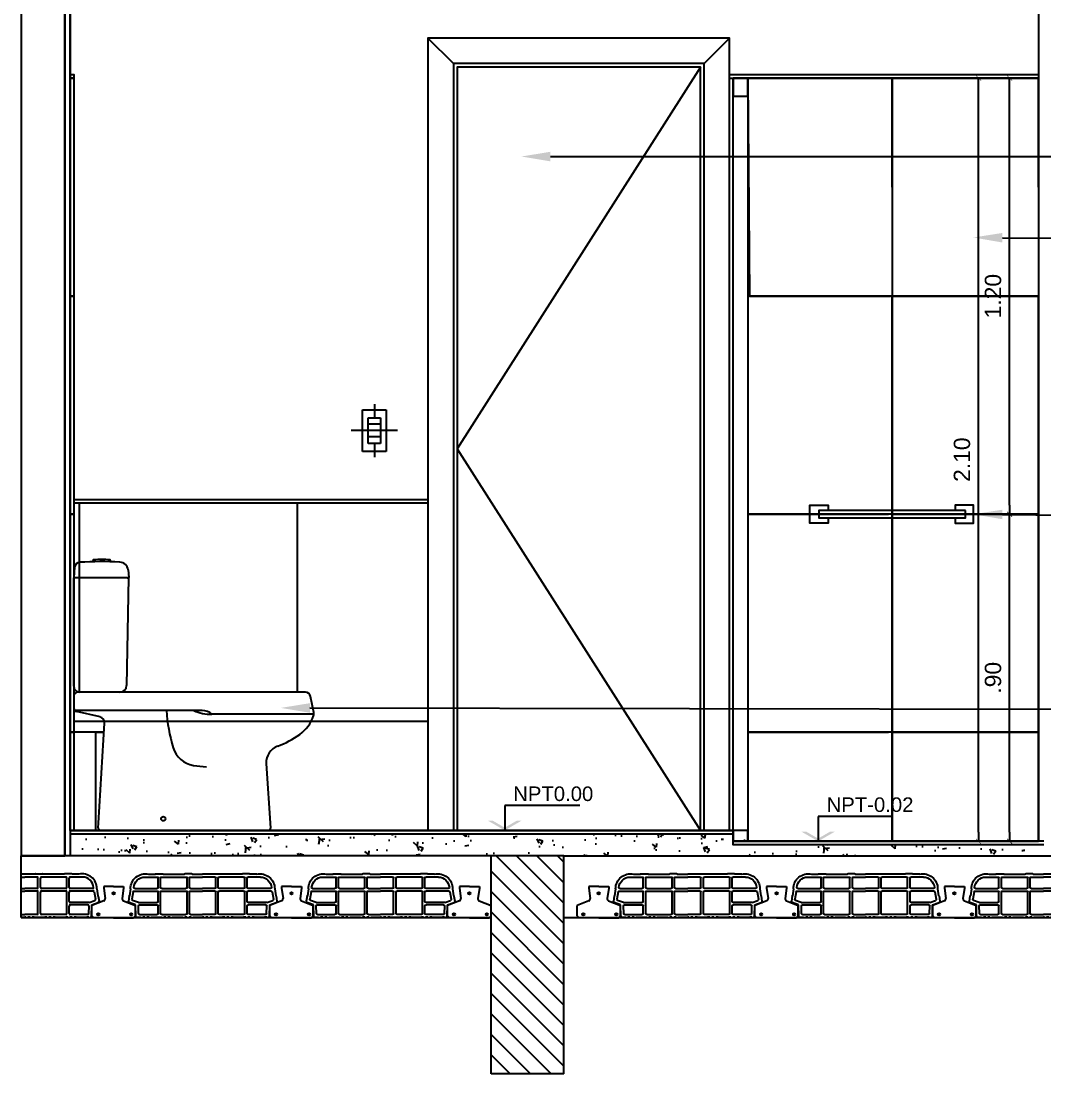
# Model space of a CAD drawing. Header units: metres. Extents: x 198 to 412, y -54 to 17.
# Drawn here: x 253.662 to 256.477, y -14.779 to -11.882 of the extents above; entities that cross this region are included whole.
import ezdxf
from ezdxf import colors
from ezdxf.entities.mleader import LeaderData, LeaderLine
from ezdxf.math import Vec2, Vec3

# ---------------------------------------------------------------- set-up
doc = ezdxf.new("R2010")
doc.units = ezdxf.units.M
doc.header["$LTSCALE"] = 10
doc.linetypes.add('DASHED2', pattern=[0.375, 0.25, -0.125])
doc.linetypes.add('HIDDEN', pattern=[0.375, 0.25, -0.125])
for name, color, linetype in [('01', 1, 'Continuous'), ('02', 2, 'Continuous'), ('1_MUROS', 6, 'Continuous'), ('25-TXT', 2, 'Continuous'), ('A- Hatch Hormigon', 255, 'Continuous'), ('A-ABERTURAS', 2, 'Continuous'), ('A-MUROS', 6, 'Continuous'), ('A-PISOS', 1, 'Continuous'), ('A-Revoques', 1, 'Continuous'), ('A-TEXTOS', 2, 'Continuous'), ('Corte t', 2, 'Continuous'), ('ELECTRICIDAD-P-T', 8, 'HIDDEN'), ('HT-253', 253, 'Continuous'), ('Losa rap sapito', 251, 'Continuous'), ('piso', 1, 'Continuous'), ('Sanitarios', 2, 'Continuous'), ('TCOTA', 1, 'Continuous'), ('TM-REVEST', 252, 'Continuous'), ('TM-REVOQUE', 2, 'Continuous')]:
    doc.layers.add(name, color=color, linetype=linetype)
doc.styles.add('ARIAL', font='arial.ttf')
doc.dimstyles.new('ST-COTA-25', dxfattribs={"dimscale": 0.25, "dimtxt": 0.18, "dimasz": 0.1, "dimexe": 0.18, "dimexo": 0.0625, "dimgap": 0.09, "dimtad": 1, "dimzin": 4, "dimdsep": 46, "dimtxsty": 'ARIAL', "dimblk1": 'COTA_N', "dimblk2": 'COTA_N', "dimsah": 1, "dimcen": 0.09, "dimclrd": 8, "dimclre": 8, "dimclrt": 1, "dimadec": 0, "dimazin": 0, "dimtfac": 1, "dimtix": 1, "dimtmove": 0, "dimatfit": 3, "dimldrblk": 'COTA_N', "dimfxl": 0.18, "dimtolj": 1, "dimtzin": 0, "dimarcsym": 0})

# ---------------------------------------------------------------- blocks, each defined once
blk = doc.blocks.new('VIGUETA NUEVA')
at = {"layer": '02'}
for p, q in [((852.3054, 1549.6661), (852.2767, 1549.6661)), ((852.2767, 1549.6661), (852.2767, 1549.6611)), ((852.2767, 1549.6611), (852.2809, 1549.6312)), ((852.3054, 1549.6661), (852.3342, 1549.6661)), ((852.3342, 1549.6611), (852.3299, 1549.6312)), ((852.3342, 1549.6661), (852.3342, 1549.6611)), ((852.2769, 1549.6243), (852.2429, 1549.6111)), ((852.2429, 1549.5811), (852.2429, 1549.6111)), ((852.3339, 1549.6243), (852.3679, 1549.6111)), ((852.3679, 1549.5811), (852.3679, 1549.6111)), ((852.2429, 1549.5811), (852.2479, 1549.5761)), ((852.3054, 1549.5761), (852.2479, 1549.5761)), ((852.3054, 1549.5761), (852.3629, 1549.5761)), ((852.3679, 1549.5811), (852.3629, 1549.5761))]:
    blk.add_line(p, q, dxfattribs=at)
for centre, start, end in [((852.2739, 1549.6307), 294.8533, 4.4381), ((852.3369, 1549.6307), 175.5619, 245.1467)]:
    blk.add_arc(centre, 0.00704, start, end, dxfattribs=at)
blk = doc.blocks.new('VIGUETA NUEVA1')
at = {"layer": 'piso'}
for centre in [(0, -0.02), (-0.0444, -0.0805), (0.0504, -0.0805)]:
    blk.add_circle(centre, 0.00324, dxfattribs=at)
at = {"layer": '1_MUROS'}
blk.add_blockref('VIGUETA NUEVA', (-852.3054, -1549.6661), dxfattribs=at)
blk = doc.blocks.new('Losa rap zapito')
at = {"layer": 'Losa rap sapito'}
for p, q in [((283.7711, -291.7719), (283.8051, -291.7719)), ((283.7813, -291.7641), (283.8003, -291.7641)), ((283.8012, -291.7632), (283.8205, -291.7632)), ((283.8176, -291.7719), (283.8844, -291.7719)), ((283.8215, -291.7641), (283.8806, -291.7641)), ((283.9008, -291.7632), (283.8815, -291.7632)), ((283.897, -291.7719), (283.9304, -291.7719)), ((283.9018, -291.7641), (283.9304, -291.7641)), ((283.959, -291.7641), (283.9304, -291.7641)), ((283.9638, -291.7719), (283.9304, -291.7719)), ((283.9599, -291.7632), (283.9792, -291.7632)), ((284.0431, -291.7719), (283.9763, -291.7719)), ((284.0393, -291.7641), (283.9802, -291.7641)), ((284.0595, -291.7632), (284.0402, -291.7632)), ((284.0896, -291.7719), (284.0556, -291.7719)), ((284.0795, -291.7641), (284.0605, -291.7641)), ((283.808, -291.8006), (283.808, -291.7747)), ((283.8147, -291.8006), (283.8147, -291.7747)), ((283.8873, -291.8006), (283.8873, -291.7747)), ((283.8941, -291.8006), (283.8941, -291.7747)), ((283.9667, -291.8006), (283.9667, -291.7747)), ((283.9734, -291.8006), (283.9734, -291.7747)), ((284.046, -291.8006), (284.046, -291.7747)), ((284.0527, -291.8006), (284.0527, -291.7747)), ((283.7282, -291.8243), (283.7262, -291.8386)), ((283.732, -291.8042), (283.7293, -291.8235)), ((283.7394, -291.8124), (283.7357, -291.8329)), ((283.7422, -291.8103), (283.8051, -291.8103)), ((283.7437, -291.8035), (283.8051, -291.8035)), ((283.7534, -291.8103), (283.8051, -291.8103)), ((283.808, -291.8391), (283.808, -291.8132)), ((283.8147, -291.8721), (283.8147, -291.8132)), ((283.8176, -291.8035), (283.8844, -291.8035)), ((283.8176, -291.8103), (283.8844, -291.8103)), ((283.8873, -291.8721), (283.8873, -291.8132)), ((283.8941, -291.8721), (283.8941, -291.8132)), ((283.897, -291.8035), (283.9304, -291.8035)), ((283.897, -291.8103), (283.9304, -291.8103)), ((283.9638, -291.8035), (283.9304, -291.8035)), ((283.9638, -291.8103), (283.9304, -291.8103)), ((283.9667, -291.8721), (283.9667, -291.8132)), ((283.9734, -291.8721), (283.9734, -291.8132)), ((284.0431, -291.8035), (283.9763, -291.8035)), ((284.0431, -291.8103), (283.9763, -291.8103)), ((284.046, -291.8721), (284.046, -291.8132)), ((284.0527, -291.8391), (284.0527, -291.8132)), ((284.117, -291.8035), (284.0556, -291.8035)), ((284.1186, -291.8103), (284.0556, -291.8103)), ((284.1073, -291.8103), (284.0556, -291.8103)), ((284.1214, -291.8124), (284.125, -291.8329)), ((284.1287, -291.8042), (284.1314, -291.8235)), ((284.1325, -291.8243), (284.1346, -291.8386)), ((283.7459, -291.8484), (283.728, -291.8417)), ((283.7534, -291.842), (283.7376, -291.836)), ((283.7466, -291.8799), (283.7459, -291.8484)), ((283.7534, -291.842), (283.8051, -291.842)), ((283.7542, -291.8721), (283.7536, -291.851)), ((283.7565, -291.8487), (283.8051, -291.8487)), ((283.808, -291.8721), (283.808, -291.8516)), ((284.0527, -291.8721), (284.0527, -291.8516)), ((284.1073, -291.842), (284.0556, -291.842)), ((284.1043, -291.8487), (284.0556, -291.8487)), ((284.1066, -291.8721), (284.1071, -291.851)), ((284.1073, -291.842), (284.1232, -291.836)), ((284.1141, -291.8799), (284.1149, -291.8484)), ((284.1149, -291.8484), (284.1327, -291.8417)), ((283.7541, -291.8836), (283.7504, -291.8836)), ((283.7541, -291.8836), (283.7516, -291.8836)), ((283.7541, -291.8836), (283.7516, -291.8836)), ((283.7541, -291.8836), (283.7541, -291.8827)), ((283.7541, -291.8827), (283.7598, -291.8827)), ((283.7571, -291.8749), (283.8051, -291.8749)), ((283.7598, -291.8836), (283.7598, -291.8827)), ((283.7598, -291.8836), (283.7656, -291.8836)), ((283.7714, -291.8827), (283.7656, -291.8827)), ((283.7656, -291.8836), (283.7656, -291.8827)), ((283.7714, -291.8836), (283.7714, -291.8827)), ((283.7714, -291.8836), (283.7772, -291.8836)), ((283.7772, -291.8836), (283.7772, -291.8827)), ((283.783, -291.8827), (283.7772, -291.8827)), ((283.783, -291.8836), (283.783, -291.8827)), ((283.783, -291.8836), (283.7887, -291.8836)), ((283.7887, -291.8836), (283.7887, -291.8827)), ((283.7887, -291.8827), (283.7945, -291.8827)), ((283.7945, -291.8836), (283.7945, -291.8827)), ((283.8003, -291.8836), (283.7945, -291.8836)), ((283.8003, -291.8827), (283.8061, -291.8827)), ((283.8003, -291.8836), (283.8003, -291.8827)), ((283.8061, -291.8836), (283.8061, -291.8827)), ((283.8119, -291.8836), (283.8061, -291.8836)), ((283.8119, -291.8827), (283.8176, -291.8827)), ((283.8119, -291.8836), (283.8119, -291.8827)), ((283.8119, -291.8827), (283.8176, -291.8827)), ((283.8176, -291.8749), (283.8844, -291.8749)), ((283.8176, -291.8836), (283.8176, -291.8827)), ((283.8176, -291.8836), (283.8234, -291.8836)), ((283.8292, -291.8827), (283.8234, -291.8827)), ((283.8234, -291.8836), (283.8234, -291.8827)), ((283.8292, -291.8836), (283.8292, -291.8827)), ((283.8292, -291.8836), (283.835, -291.8836)), ((283.835, -291.8836), (283.835, -291.8827)), ((283.8408, -291.8827), (283.835, -291.8827)), ((283.8408, -291.8836), (283.8408, -291.8827)), ((283.8408, -291.8836), (283.8465, -291.8836)), ((283.8465, -291.8836), (283.8465, -291.8827)), ((283.8465, -291.8827), (283.8523, -291.8827)), ((283.8523, -291.8836), (283.8523, -291.8827)), ((283.8581, -291.8836), (283.8523, -291.8836)), ((283.8581, -291.8827), (283.8639, -291.8827)), ((283.8581, -291.8836), (283.8581, -291.8827)), ((283.8639, -291.8836), (283.8639, -291.8827)), ((283.8697, -291.8836), (283.8639, -291.8836)), ((283.8697, -291.8827), (283.8755, -291.8827)), ((283.8697, -291.8836), (283.8697, -291.8827)), ((283.8697, -291.8827), (283.8755, -291.8827)), ((283.8755, -291.8836), (283.8755, -291.8827)), ((283.8755, -291.8836), (283.8812, -291.8836)), ((283.887, -291.8827), (283.8812, -291.8827)), ((283.8812, -291.8836), (283.8812, -291.8827)), ((283.887, -291.8836), (283.887, -291.8827)), ((283.887, -291.8836), (283.8928, -291.8836)), ((283.8928, -291.8836), (283.8928, -291.8827)), ((283.8986, -291.8827), (283.8928, -291.8827)), ((283.897, -291.8749), (283.9304, -291.8749)), ((283.8986, -291.8836), (283.8986, -291.8827)), ((283.8986, -291.8836), (283.9044, -291.8836)), ((283.9044, -291.8836), (283.9044, -291.8827)), ((283.9044, -291.8827), (283.9101, -291.8827)), ((283.9101, -291.8836), (283.9101, -291.8827)), ((283.9159, -291.8836), (283.9101, -291.8836)), ((283.9159, -291.8827), (283.9217, -291.8827)), ((283.9159, -291.8836), (283.9159, -291.8827)), ((283.9217, -291.8836), (283.9217, -291.8827)), ((283.9275, -291.8836), (283.9217, -291.8836)), ((283.9275, -291.8836), (283.9275, -291.8827)), ((283.9275, -291.8827), (283.9304, -291.8827)), ((283.9638, -291.8749), (283.9304, -291.8749)), ((283.9333, -291.8827), (283.9304, -291.8827)), ((283.9333, -291.8836), (283.9333, -291.8827)), ((283.9333, -291.8836), (283.939, -291.8836)), ((283.9448, -291.8827), (283.939, -291.8827)), ((283.939, -291.8836), (283.939, -291.8827)), ((283.9448, -291.8836), (283.9448, -291.8827)), ((283.9448, -291.8836), (283.9506, -291.8836)), ((283.9506, -291.8836), (283.9506, -291.8827)), ((283.9564, -291.8827), (283.9506, -291.8827)), ((283.9564, -291.8836), (283.9564, -291.8827)), ((283.9622, -291.8836), (283.9564, -291.8836)), ((283.9622, -291.8836), (283.9622, -291.8827)), ((283.9622, -291.8827), (283.9679, -291.8827)), ((283.9679, -291.8836), (283.9679, -291.8827)), ((283.9737, -291.8836), (283.9679, -291.8836)), ((283.9737, -291.8827), (283.9795, -291.8827)), ((283.9737, -291.8836), (283.9737, -291.8827)), ((284.0431, -291.8749), (283.9763, -291.8749)), ((283.9795, -291.8836), (283.9795, -291.8827)), ((283.9853, -291.8836), (283.9795, -291.8836)), ((283.9911, -291.8827), (283.9853, -291.8827)), ((283.9853, -291.8836), (283.9853, -291.8827)), ((283.9911, -291.8827), (283.9853, -291.8827)), ((283.9911, -291.8836), (283.9911, -291.8827)), ((283.9911, -291.8836), (283.9968, -291.8836)), ((284.0026, -291.8827), (283.9968, -291.8827)), ((283.9968, -291.8836), (283.9968, -291.8827)), ((284.0026, -291.8836), (284.0026, -291.8827)), ((284.0026, -291.8836), (284.0084, -291.8836)), ((284.0084, -291.8836), (284.0084, -291.8827)), ((284.0142, -291.8827), (284.0084, -291.8827)), ((284.0142, -291.8836), (284.0142, -291.8827)), ((284.02, -291.8836), (284.0142, -291.8836)), ((284.02, -291.8836), (284.02, -291.8827)), ((284.02, -291.8827), (284.0258, -291.8827)), ((284.0258, -291.8836), (284.0258, -291.8827)), ((284.0315, -291.8836), (284.0258, -291.8836)), ((284.0315, -291.8827), (284.0373, -291.8827)), ((284.0315, -291.8836), (284.0315, -291.8827)), ((284.0373, -291.8836), (284.0373, -291.8827)), ((284.0431, -291.8836), (284.0373, -291.8836)), ((284.0489, -291.8827), (284.0431, -291.8827)), ((284.0431, -291.8836), (284.0431, -291.8827)), ((284.0489, -291.8827), (284.0431, -291.8827)), ((284.0489, -291.8836), (284.0489, -291.8827)), ((284.0489, -291.8836), (284.0547, -291.8836)), ((284.0604, -291.8827), (284.0547, -291.8827)), ((284.0547, -291.8836), (284.0547, -291.8827)), ((284.1037, -291.8749), (284.0556, -291.8749)), ((284.0604, -291.8836), (284.0604, -291.8827)), ((284.0604, -291.8836), (284.0662, -291.8836)), ((284.0662, -291.8836), (284.0662, -291.8827)), ((284.072, -291.8827), (284.0662, -291.8827)), ((284.072, -291.8836), (284.072, -291.8827)), ((284.0778, -291.8836), (284.072, -291.8836)), ((284.0778, -291.8836), (284.0778, -291.8827)), ((284.0778, -291.8827), (284.0836, -291.8827)), ((284.0836, -291.8836), (284.0836, -291.8827)), ((284.0893, -291.8836), (284.0836, -291.8836)), ((284.0893, -291.8827), (284.0951, -291.8827)), ((284.0893, -291.8836), (284.0893, -291.8827)), ((284.0951, -291.8836), (284.0951, -291.8827)), ((284.1009, -291.8836), (284.0951, -291.8836)), ((284.1009, -291.8836), (284.1009, -291.8827)), ((284.1067, -291.8827), (284.1009, -291.8827)), ((284.1067, -291.8836), (284.1067, -291.8827)), ((284.1067, -291.8836), (284.1092, -291.8836)), ((284.1067, -291.8836), (284.1092, -291.8836)), ((284.1067, -291.8836), (284.1103, -291.8836))]:
    blk.add_line(p, q, dxfattribs=at)
for centre, radius, start, end in [((283.7724, -291.8035), 0.0404, 77.2971, 181.0135), ((283.7724, -291.8035), 0.0317, 92.259, 174.7894), ((283.8012, -291.7641), 0.000963, 90, 180), ((283.8051, -291.7747), 0.00289, 0, 90), ((283.8176, -291.7747), 0.00289, 90, 180), ((283.8205, -291.7641), 0.000963, 0, 90), ((283.8815, -291.7641), 0.000963, 90, 180), ((283.8844, -291.7747), 0.00289, 0, 90), ((283.897, -291.7747), 0.00289, 90, 180), ((283.9008, -291.7641), 0.000963, 0, 90), ((283.9599, -291.7641), 0.000963, 90, 180), ((283.9638, -291.7747), 0.00289, 0, 90), ((283.9763, -291.7747), 0.00289, 90, 180), ((283.9792, -291.7641), 0.000963, 0, 90), ((284.0402, -291.7641), 0.000963, 90, 180), ((284.0431, -291.7747), 0.00289, 0, 90), ((284.0556, -291.7747), 0.00289, 90, 180), ((284.0595, -291.7641), 0.000963, 0, 90), ((284.0883, -291.8035), 0.0404, 358.9865, 102.7029), ((284.0883, -291.8035), 0.0317, 5.2106, 87.741), ((283.7437, -291.8006), 0.00289, 180.2316, 270), ((283.8051, -291.8006), 0.00289, 270, 0), ((283.8176, -291.8006), 0.00289, 180, 270), ((283.8844, -291.8006), 0.00289, 270, 0), ((283.897, -291.8006), 0.00289, 180, 270), ((283.9638, -291.8006), 0.00289, 270, 0), ((283.9763, -291.8006), 0.00289, 180, 270), ((284.0431, -291.8006), 0.00289, 270, 0), ((284.0556, -291.8006), 0.00289, 180, 270), ((284.117, -291.8006), 0.00289, 270, 359.7684), ((283.7292, -291.8244), 0.000963, 81.8699, 171.8699), ((283.7422, -291.8132), 0.00289, 90, 165.2593), ((283.8051, -291.8132), 0.00289, 0, 90), ((283.8176, -291.8132), 0.00289, 90, 180), ((283.8844, -291.8132), 0.00289, 0, 90), ((283.897, -291.8132), 0.00289, 90, 180), ((283.9638, -291.8132), 0.00289, 0, 90), ((283.9763, -291.8132), 0.00289, 90, 180), ((284.0431, -291.8132), 0.00289, 0, 90), ((284.0556, -291.8132), 0.00289, 90, 180), ((284.1186, -291.8132), 0.00289, 14.7407, 90), ((284.1316, -291.8244), 0.000963, 8.1301, 98.1301), ((283.729, -291.839), 0.00289, 171.8699, 249.444), ((283.7386, -291.8333), 0.00289, 171.8699, 249.444), ((283.7565, -291.8516), 0.00289, 90, 168.5947), ((283.8051, -291.8391), 0.00289, 270, 0), ((283.8051, -291.8516), 0.00289, 0, 90), ((284.0556, -291.8391), 0.00289, 180, 270), ((284.0556, -291.8516), 0.00289, 90, 180), ((284.1043, -291.8516), 0.00289, 11.4053, 90), ((284.1222, -291.8333), 0.00289, 290.556, 8.1301), ((284.1317, -291.839), 0.00289, 290.556, 8.1301), ((283.7505, -291.8797), 0.0039, 182.4799, 268.1248), ((283.7571, -291.8721), 0.00289, 180, 271.41), ((283.8051, -291.8721), 0.00289, 270, 0), ((283.8176, -291.8721), 0.00289, 180, 270), ((283.8844, -291.8721), 0.00289, 270, 0), ((283.897, -291.8721), 0.00289, 180, 270), ((283.9638, -291.8721), 0.00289, 270, 0), ((283.9763, -291.8721), 0.00289, 180, 270), ((284.0431, -291.8721), 0.00289, 270, 0), ((284.0556, -291.8721), 0.00289, 180, 270), ((284.1037, -291.8721), 0.00289, 268.59, 0), ((284.1102, -291.8797), 0.0039, 271.8752, 357.5201)]:
    blk.add_arc(centre, radius, start, end, dxfattribs=at)
blk = doc.blocks.new('DADAAAA')
at = {"ltscale": 0.016707}
blk.add_line((536.6538, 11749.4111, 0), (536.6538, 11749.4144, 0), dxfattribs=at)
at = {"ltscale": 0.017205}
blk.add_line((536.7018, 11749.411, 0), (536.7018, 11749.4144, 0), dxfattribs=at)
at = {"ltscale": 0.143874}
blk.add_line((536.6031, 11749.3955, 0), (536.6008, 11749.3668, 0), dxfattribs=at)
at = {"ltscale": 0.102877}
blk.add_line((536.7503, 11749.3882, 0), (536.7523, 11749.3678, 0), dxfattribs=at)
for p, q in [((536.6008, 11749.0681, 0), (536.6008, 11749.3668, 0)), ((536.7514, 11749.3668, 0), (536.6008, 11749.3668, 0)), ((536.7514, 11749.3668, 0), (536.7462, 11749.0703, 0)), ((537.2387, 11749.0516, 0), (536.611, 11749.0516, 0)), ((536.7272, 11749.0517, 0), (536.6173, 11749.0517, 0)), ((536.9545, 11749.0016, 0), (536.6034, 11749.0016, 0)), ((536.6688, 11748.6919, 0), (536.6856, 11748.9671, 0)), ((537.261, 11748.9916, 0), (536.981, 11748.9916, 0)), ((537.1301, 11748.8556, 0), (537.1425, 11748.678, 0)), ((537.1365, 11748.6716, 0), (536.675, 11748.6716, 0))]:
    blk.add_line(p, q)
at = {"ltscale": 0.01772}
blk.add_line((536.7479, 11749.3668, 0), (536.7514, 11749.3668, 0), dxfattribs=at)
at = {"ltscale": 0.00015}
blk.add_line((536.7511, 11749.3567, 0), (536.7511, 11749.3567, 0), dxfattribs=at)
at = {"ltscale": 0.165352}
blk.add_line((536.601, 11749.0416, 0), (536.601, 11749.0085, 0), dxfattribs=at)
at = {"ltscale": 0.224859}
blk.add_line((537.2611, 11748.9961, 0), (537.2525, 11749.0402, 0), dxfattribs=at)
at = {"ltscale": 0.331632}
blk.add_line((536.6733, 11748.9837, 0), (536.6087, 11748.9988, 0), dxfattribs=at)
at = {"ltscale": 0.023054}
blk.add_line((537.2619, 11748.9916, 0), (537.2611, 11748.9961, 0), dxfattribs=at)
at = {"ltscale": 0.004861}
blk.add_line((537.2619, 11748.9916, 0), (537.261, 11748.9916, 0), dxfattribs=at)
at = {"ltscale": 0.064816}
blk.add_line((536.668, 11748.679, 0), (536.6688, 11748.6919, 0), dxfattribs=at)
blk.add_circle((536.847, 11748.7037, 0), 0.00591)
for centre, radius, start, end in [((536.6181, 11749.3941, 0), 0.015, 93.9281, 174.525), ((536.6763, 11748.5019, 0), 0.9093, 86.7422, 93.7394), ((536.6558, 11749.4144, 0), 0.002, 91.3801, 180), ((536.6778, 11748.5012, 0), 0.9155, 90, 91.3801), ((536.6778, 11748.5012, 0), 0.9155, 88.6199, 90), ((536.6998, 11749.4144, 0), 0.002, 0, 88.6199), ((536.7266, 11749.3859, 0), 0.0238, 5.5662, 86.7422), ((536.7514, 11749.3677, 0), 0.000878, 269.267, 4.8776), ((536.6173, 11749.0681, 0), 0.0164, 180, 270), ((536.7272, 11749.0707, 0), 0.019, 270, 358.933), ((536.611, 11749.0416, 0), 0.01, 90, 180), ((537.2387, 11749.0376, 0), 0.014, 11, 90), ((536.611, 11749.0085, 0), 0.01, 180, 256.8268), ((537.3051, 11749.0295, 0), 0.45, 183.5596, 196.8342), ((536.9749, 11749.0914, 0), 0.1, 243.9194, 273.4607), ((536.9545, 11748.9616, 0), 0.04, 48.5904, 90), ((537.2434, 11748.9927, 0), 0.018, 342.3298, 11), ((536.6696, 11748.9681, 0), 0.016, 356.5, 76.8268), ((537.1653, 11749.0176, 0), 0.1, 305.047, 342.3298), ((537.0648, 11749.1608, 0), 0.275, 290.7823, 305.047), ((536.9414, 11748.9195, 0), 0.07, 196.8342, 260.8672), ((537.1801, 11748.857, 0), 0.05, 110.7823, 181.6005), ((536.9779, 11749.1465, 0), 0.3, 260.8672, 267.7156), ((536.675, 11748.6786, 0), 0.007, 176.5, 270), ((537.1365, 11748.6776, 0), 0.006, 270, 4)]:
    blk.add_arc(centre, radius, start, end)
blk = doc.blocks.new('N-NIV-CO')
for p, q in [((1.032, 0.343), (0, 0.343)), ((0, 0.343), (0, 0))]:
    blk.add_line(p, q)
for points in [[(-0.233, 0.135), (-0.167, 0.135), (0, 0), (0, 0.038)], [(0.233, 0.135), (0.167, 0.135), (0, 0), (0, 0.038)]]:
    blk.add_solid(points)
at = {"style": 'ARIAL'}
for tag, p in [('COTA', (0.116, 0.405)), ('NPT', (0.288, 0.049))]:
    blk.add_attdef(tag, p, '', height=0.2, dxfattribs=at)
blk = doc.blocks.new('COTA_N')
for p, q in [((-1, 0), (0, 0)), ((0, 0.5), (0, -0.5))]:
    blk.add_line(p, q)
at = {"color": 3, "const_width": 0.065}
blk.add_lwpolyline([(0.14, 0.14), (0.28, 0.28), (0, 0), (-0.14, -0.14), (-0.28, -0.28)], dxfattribs=at)
blk = doc.blocks.new('*D283')
at = {"layer": 'Defpoints', "color": 0, "transparency": 16777216}
for p in [(256.2828, -13.2388), (256.3825, -13.2388), (256.2606, -14.1388)]:
    blk.add_point(p, dxfattribs=at)
at = {"layer": 'TCOTA', "color": 8, "lineweight": -2, "transparency": 16777216}
for p, q in [((256.2984, -13.2388), (256.4275, -13.2388)), ((256.3825, -14.1138), (256.3825, -13.2638)), ((256.2762, -14.1388), (256.4275, -14.1388))]:
    blk.add_line(p, q, dxfattribs=at)
at = {"layer": 'TCOTA', "color": 8, "lineweight": -2, "transparency": 16777216, "xscale": 0.025, "yscale": 0.025, "zscale": 0.025}
for p, rotation in [((256.3825, -13.2388), 90), ((256.3825, -14.1388), 270)]:
    blk.add_blockref('COTA_N', p, dxfattribs=dict(at, rotation=rotation))
at = {"layer": 'TCOTA', "color": 1, "transparency": 16777216, "insert": (256.337, -13.6888), "char_height": 0.045, "attachment_point": 5, "rotation": 90, "style": 'ARIAL'}
blk.add_mtext('\\A1;.90', dxfattribs=at)
blk = doc.blocks.new('*D284')
at = {"layer": 'Defpoints', "color": 0, "transparency": 16777216}
for p in [(256.363, -12.0388), (256.3825, -12.0388), (256.363, -13.2388)]:
    blk.add_point(p, dxfattribs=at)
at = {"layer": 'TCOTA', "color": 8, "lineweight": -2, "transparency": 16777216}
for p, q in [((256.3786, -12.0388), (256.4275, -12.0388)), ((256.3825, -13.2138), (256.3825, -12.0638)), ((256.3786, -13.2388), (256.4275, -13.2388))]:
    blk.add_line(p, q, dxfattribs=at)
at = {"layer": 'TCOTA', "color": 8, "lineweight": -2, "transparency": 16777216, "xscale": 0.025, "yscale": 0.025, "zscale": 0.025}
for p, rotation in [((256.3825, -12.0388), 90), ((256.3825, -13.2388), 270)]:
    blk.add_blockref('COTA_N', p, dxfattribs=dict(at, rotation=rotation))
at = {"layer": 'TCOTA', "color": 1, "transparency": 16777216, "insert": (256.337, -12.6388), "char_height": 0.045, "attachment_point": 5, "rotation": 90, "style": 'ARIAL'}
blk.add_mtext('\\A1;1.20', dxfattribs=at)
blk = doc.blocks.new('*D285')
at = {"layer": 'Defpoints', "color": 0, "transparency": 16777216}
for p in [(256.2969, -12.0388), (256.3278, -12.0388), (256.3278, -14.1388)]:
    blk.add_point(p, dxfattribs=at)
at = {"layer": 'TCOTA', "color": 8, "lineweight": -2, "transparency": 16777216}
for p, q in [((256.3121, -12.0388), (256.2519, -12.0388)), ((256.2969, -14.1138), (256.2969, -12.0638)), ((256.3121, -14.1388), (256.2519, -14.1388))]:
    blk.add_line(p, q, dxfattribs=at)
at = {"layer": 'TCOTA', "color": 8, "lineweight": -2, "transparency": 16777216, "xscale": 0.025, "yscale": 0.025, "zscale": 0.025}
for p, rotation in [((256.2969, -12.0388), 90), ((256.2969, -14.1388), 270)]:
    blk.add_blockref('COTA_N', p, dxfattribs=dict(at, rotation=rotation))
at = {"layer": 'TCOTA', "color": 1, "transparency": 16777216, "insert": (256.2515, -13.0888), "char_height": 0.045, "attachment_point": 5, "rotation": 90, "style": 'ARIAL'}
blk.add_mtext('\\A1;2.10', dxfattribs=at)
blk = doc.blocks.new('ELEC-PUNTO')
at = {"layer": 'ELECTRICIDAD-P-T', "ltscale": 0.05}
for p, q in [((0, 0.1014), (0, 0.0543)), ((-0.073, 0.0375), (-0.035, 0.0375)), ((-0.0179, 0.0543), (-0.0179, 0.0207)), ((-0.0007, 0.0543), (-0.0007, 0.0207)), ((0.0171, 0.0543), (0.0171, 0.0207)), ((0.035, 0.0375), (0.073, 0.0375)), ((0, 0.0207), (0, -0.0264))]:
    blk.add_line(p, q, dxfattribs=at)
for points in [[(-0.0575, 0.07), (0.0575, 0.07), (0.0575, 0.005), (-0.0575, 0.005)], [(-0.035, 0.0543), (0.035, 0.0543), (0.035, 0.0207), (-0.035, 0.0207)]]:
    blk.add_lwpolyline(points, close=True, dxfattribs=at)

msp = doc.modelspace()

# ---------------------------------------------------------------- hatches: boundary and pattern name
at = {"layer": 'A- Hatch Hormigon'}
h = msp.add_hatch(dxfattribs=at)
h.set_pattern_fill('ANSI31', color=256, scale=0.0125, angle=-90, style=0)
h.set_pattern_definition([(315, (-286.13939, -11784.159234), (0.02806330038, 0.02806330038), [])])
h.paths.add_polyline_path([(260.206, -14.7788), (260.406, -14.7788), (260.406, -14.1788), (260.206, -14.1788)])
h.paths.add_polyline_path([(254.9555, -14.7788), (255.1555, -14.7788), (255.1555, -14.1788), (254.9555, -14.1788)])
h.paths.add_polyline_path([(251.2053, -14.7788), (251.4053, -14.7788), (251.4053, -14.1788), (251.2053, -14.1788)])
h.paths.add_polyline_path([(260.206, -11.2088), (260.406, -11.2088), (260.406, -10.6088), (260.206, -10.6088)])
h.paths.add_polyline_path([(254.9555, -11.2088), (255.1555, -11.2088), (255.1555, -10.6088), (254.9555, -10.6088)])
h.paths.add_polyline_path([(251.2053, -11.2088), (251.4053, -11.2088), (251.4053, -10.6088), (251.2053, -10.6088)])
at = {"layer": 'HT-253'}
h = msp.add_hatch(dxfattribs=at)
h.set_pattern_fill('AR-CONC', color=256, scale=0.0007, angle=90)
h.set_pattern_definition([(140, (-286.13939, -11785.37572), (0.0111573599, 0.1275292683), [0.013335, -0.146685]), (85, (-286.13939, -11785.37572), (-0.1337397917, -0.024670395), [0.010668, -0.1173484089]), (190.4514447, (-286.13846, -11785.36509), (-0.1225824263, 0.102858873), [0.0113330062, -0.1246631712]), (136.1842, (-286.17495, -11785.37572), (0.0294296296, 0.1897553286), [0.0200025, -0.2200275]), (186.6355576, (-286.1725, -11785.3599), (-0.1731982872, 0.1661828938), [0.0169995162, -0.1869949257]), (81.1841512, (-286.17495, -11785.37572), (-0.1731982872, 0.166182894), [0.016001977, -0.1760218123]), (111, (-286.16606, -11785.35794), (0.0715856387, 0.1061300739), [0.013335, -0.146685]), (56, (-286.16606, -11785.35794), (-0.1289315763, 0.0432614198), [0.010668, -0.117348]), (161.451445, (-286.16009, -11785.34909), (-0.0573459382, 0.1493914935), [0.0113330062, -0.1246629563]), (127.5, (-286.13939, -11785.375717), (-0.05918852721, 0.00216202228), [0, -0.1159256, 0, -0.119126, 0, -0.1177925]), (97.5, (-286.13939, -11785.37572), (-0.07012640237, 0.04677376376), [0, -0.0679196, 0, -0.1132586, 0, -0.0448945]), (57.5, (-286.13939, -11785.415367), (0.0040101208, 0.09491341662), [0, -0.04445, 0, -0.138684, 0, -0.184023]), (47.5, (-286.13939, -11785.43315), (-0.0177985437, 0.10369042697), [0, -0.057785, 0, -0.0921004, 0, -0.130683])])
h.paths.add_polyline_path([(253.7971, -14.1188), (255.6618, -14.1188), (255.6618, -14.1388), (255.6618, -14.1488), (256.4768, -14.1488), (256.4768, -14.1788), (255.1555, -14.1788), (254.9555, -14.1788), (253.7971, -14.1788)])

# ---------------------------------------------------------------- linework, layer by layer
at = {"color": 2}
for p, q in [((253.7971, -14.1088), (255.6218, -14.1088)), ((255.6218, -14.1088), (255.6218, -14.1388)), ((255.6218, -14.1388), (256.4571, -14.1388))]:
    msp.add_line(p, q, dxfattribs=at)
at = {"color": 5}
for p, q in [((253.6621, -14.3488), (253.6621, -14.1788)), ((254.9555, -14.1788), (253.6621, -14.1788)), ((254.9555, -14.7788), (254.9555, -14.1788)), ((255.1555, -14.1788), (254.9555, -14.1788)), ((255.1555, -14.7788), (255.1555, -14.1788)), ((255.1555, -14.1788), (260.206, -14.1788)), ((253.6621, -14.3488), (254.9555, -14.3488)), ((255.1555, -14.3488), (260.206, -14.3488)), ((255.1555, -14.7788), (254.9555, -14.7788))]:
    msp.add_line(p, q, dxfattribs=at)
at = {"layer": '01'}
for p, q in [((255.6118, -12.0288), (256.4618, -12.0288)), ((255.6118, -12.0388), (256.4618, -12.0388))]:
    msp.add_line(p, q, dxfattribs=at)
for points in [[(255.8828, -13.2488), (255.8828, -13.2638), (255.8328, -13.2638), (255.8328, -13.2138), (255.8828, -13.2138), (255.8828, -13.2288)], [(256.2328, -13.2488), (256.2328, -13.2638), (256.2828, -13.2638), (256.2828, -13.2138), (256.2328, -13.2138), (256.2328, -13.2288)]]:
    msp.add_lwpolyline(points, dxfattribs=at)
msp.add_lwpolyline([(256.2609, -13.2288), (255.8578, -13.2288), (255.8578, -13.2488), (256.2609, -13.2488)], close=True, dxfattribs=at)
at = {"layer": 'A-ABERTURAS', "color": 1}
for p, q in [((254.8518, -11.9988), (254.7818, -11.9288)), ((255.5418, -11.9988), (255.6118, -11.9288))]:
    msp.add_line(p, q, dxfattribs=at)
at = {"layer": 'A-ABERTURAS', "color": 1, "linetype": 'DASHED2'}
for p, q in [((255.5318, -12.0088), (254.8618, -13.0588)), ((254.8618, -13.0588), (255.5318, -14.1088))]:
    msp.add_line(p, q, dxfattribs=at)
at = {"layer": 'A-ABERTURAS', "color": 1}
for points in [[(255.6118, -14.1088), (255.6118, -11.9288), (254.7818, -11.9288), (254.7818, -14.1088)], [(255.5418, -14.1088), (255.5418, -11.9988), (254.8518, -11.9988), (254.8518, -14.1088)], [(255.5318, -14.1088), (255.5318, -12.0088), (254.8618, -12.0088), (254.8618, -14.1088)]]:
    msp.add_lwpolyline(points, dxfattribs=at)
at = {"layer": 'A-ABERTURAS'}
for points in [[(255.6218, -14.1088), (255.6218, -12.0388)], [(255.6618, -12.0388), (255.6618, -14.1088), (255.6218, -14.1088)], [(255.6618, -12.0388), (255.6218, -12.0388), (255.6218, -12.0888), (255.6618, -12.0888), (255.6618, -12.0388)]]:
    msp.add_lwpolyline(points, dxfattribs=at)
at = {"layer": 'A-MUROS'}
msp.add_line((253.7821, -10.7788), (253.7821, -14.1788), dxfattribs=at)
msp.add_lwpolyline([(253.7824, -14.1788), (253.7824, -10.7788), (253.6621, -10.7788), (253.6621, -14.1788), (253.7824, -14.1788)], close=True, dxfattribs=at)
at = {"layer": 'A-PISOS'}
for points in [[(256.4768, -14.1388), (255.6218, -14.1388), (255.6218, -14.1088), (253.7971, -14.1088)], [(256.4768, -14.1488), (255.6218, -14.1488), (255.6218, -14.1188), (253.7971, -14.1188)]]:
    msp.add_lwpolyline(points, dxfattribs=at)
at = {"layer": 'A-Revoques'}
msp.add_line((253.7971, -10.7788), (253.7971, -14.1788), dxfattribs=at)
at = {"layer": 'Losa rap sapito'}
for p, q in [((253.7008, -14.2293), (253.6621, -14.2293)), ((253.6621, -14.237), (253.6723, -14.237)), ((253.7057, -14.237), (253.6723, -14.237)), ((253.7018, -14.2284), (253.7211, -14.2284)), ((253.7085, -14.2658), (253.7085, -14.2399)), ((253.7153, -14.2658), (253.7153, -14.2399)), ((253.785, -14.237), (253.7182, -14.237)), ((253.7811, -14.2293), (253.722, -14.2293)), ((253.8014, -14.2284), (253.7821, -14.2284)), ((253.7879, -14.2658), (253.7879, -14.2399)), ((253.7946, -14.2658), (253.7946, -14.2399)), ((253.8315, -14.237), (253.7975, -14.237)), ((253.8213, -14.2293), (253.8023, -14.2293)), ((253.6621, -14.2687), (253.6723, -14.2687)), ((253.6621, -14.2755), (253.6723, -14.2755)), ((253.7057, -14.2687), (253.6723, -14.2687)), ((253.7057, -14.2755), (253.6723, -14.2755)), ((253.7085, -14.3372), (253.7085, -14.2783)), ((253.7153, -14.3372), (253.7153, -14.2783)), ((253.785, -14.2687), (253.7182, -14.2687)), ((253.785, -14.2755), (253.7182, -14.2755)), ((253.7879, -14.3372), (253.7879, -14.2783)), ((253.7946, -14.3043), (253.7946, -14.2783)), ((253.8589, -14.2687), (253.7975, -14.2687)), ((253.8605, -14.2755), (253.7975, -14.2755)), ((253.8492, -14.2755), (253.7975, -14.2755)), ((253.8633, -14.2776), (253.8669, -14.2981)), ((253.8706, -14.2694), (253.8733, -14.2886)), ((253.8492, -14.3072), (253.7975, -14.3072)), ((253.8492, -14.3072), (253.865, -14.3012)), ((253.8568, -14.3136), (253.8746, -14.3069)), ((253.8744, -14.2895), (253.8765, -14.3038)), ((253.7946, -14.3372), (253.7946, -14.3168)), ((253.8461, -14.3139), (253.7975, -14.3139)), ((253.8485, -14.3373), (253.849, -14.3162)), ((253.856, -14.3451), (253.8568, -14.3136)), ((253.6621, -14.3401), (253.6723, -14.3401)), ((253.6694, -14.3488), (253.6636, -14.3488)), ((253.6694, -14.3488), (253.6694, -14.3478)), ((253.6694, -14.3478), (253.6723, -14.3478)), ((253.7057, -14.3401), (253.6723, -14.3401)), ((253.6751, -14.3478), (253.6723, -14.3478)), ((253.6751, -14.3488), (253.6751, -14.3478)), ((253.6751, -14.3488), (253.6809, -14.3488)), ((253.6867, -14.3478), (253.6809, -14.3478)), ((253.6809, -14.3488), (253.6809, -14.3478)), ((253.6867, -14.3488), (253.6867, -14.3478)), ((253.6867, -14.3488), (253.6925, -14.3488)), ((253.6925, -14.3488), (253.6925, -14.3478)), ((253.6983, -14.3478), (253.6925, -14.3478)), ((253.6983, -14.3488), (253.6983, -14.3478)), ((253.704, -14.3488), (253.6983, -14.3488)), ((253.704, -14.3488), (253.704, -14.3478)), ((253.704, -14.3478), (253.7098, -14.3478)), ((253.7098, -14.3488), (253.7098, -14.3478)), ((253.7156, -14.3488), (253.7098, -14.3488)), ((253.7156, -14.3478), (253.7214, -14.3478)), ((253.7156, -14.3488), (253.7156, -14.3478)), ((253.785, -14.3401), (253.7182, -14.3401)), ((253.7214, -14.3488), (253.7214, -14.3478)), ((253.7272, -14.3488), (253.7214, -14.3488)), ((253.7329, -14.3478), (253.7272, -14.3478)), ((253.7272, -14.3488), (253.7272, -14.3478)), ((253.7329, -14.3478), (253.7272, -14.3478)), ((253.7329, -14.3488), (253.7329, -14.3478)), ((253.7329, -14.3488), (253.7387, -14.3488)), ((253.7445, -14.3478), (253.7387, -14.3478)), ((253.7387, -14.3488), (253.7387, -14.3478)), ((253.7445, -14.3488), (253.7445, -14.3478)), ((253.7445, -14.3488), (253.7503, -14.3488)), ((253.7503, -14.3488), (253.7503, -14.3478)), ((253.7561, -14.3478), (253.7503, -14.3478)), ((253.7561, -14.3488), (253.7561, -14.3478)), ((253.7619, -14.3488), (253.7561, -14.3488)), ((253.7619, -14.3488), (253.7619, -14.3478)), ((253.7619, -14.3478), (253.7676, -14.3478)), ((253.7676, -14.3488), (253.7676, -14.3478)), ((253.7734, -14.3488), (253.7676, -14.3488)), ((253.7734, -14.3478), (253.7792, -14.3478)), ((253.7734, -14.3488), (253.7734, -14.3478)), ((253.7792, -14.3488), (253.7792, -14.3478)), ((253.785, -14.3488), (253.7792, -14.3488)), ((253.7908, -14.3478), (253.785, -14.3478)), ((253.785, -14.3488), (253.785, -14.3478)), ((253.7908, -14.3478), (253.785, -14.3478)), ((253.7908, -14.3488), (253.7908, -14.3478)), ((253.7908, -14.3488), (253.7965, -14.3488)), ((253.8023, -14.3478), (253.7965, -14.3478)), ((253.7965, -14.3488), (253.7965, -14.3478)), ((253.8456, -14.3401), (253.7975, -14.3401)), ((253.8023, -14.3488), (253.8023, -14.3478)), ((253.8023, -14.3488), (253.8081, -14.3488)), ((253.8081, -14.3488), (253.8081, -14.3478)), ((253.8139, -14.3478), (253.8081, -14.3478)), ((253.8139, -14.3488), (253.8139, -14.3478)), ((253.8197, -14.3488), (253.8139, -14.3488)), ((253.8197, -14.3488), (253.8197, -14.3478)), ((253.8197, -14.3478), (253.8254, -14.3478)), ((253.8254, -14.3488), (253.8254, -14.3478)), ((253.8312, -14.3488), (253.8254, -14.3488)), ((253.8312, -14.3478), (253.837, -14.3478)), ((253.8312, -14.3488), (253.8312, -14.3478)), ((253.837, -14.3488), (253.837, -14.3478)), ((253.8428, -14.3488), (253.837, -14.3488)), ((253.8428, -14.3488), (253.8428, -14.3478)), ((253.8486, -14.3478), (253.8428, -14.3478)), ((253.8486, -14.3488), (253.8486, -14.3478)), ((253.8486, -14.3488), (253.851, -14.3488)), ((253.8486, -14.3488), (253.851, -14.3488)), ((253.8486, -14.3488), (253.8522, -14.3488))]:
    msp.add_line(p, q, dxfattribs=at)
for centre, radius, start, end in [((253.7018, -14.2293), 0.000963, 90, 180), ((253.7057, -14.2399), 0.00289, 0, 90), ((253.7182, -14.2399), 0.00289, 90, 180), ((253.7211, -14.2293), 0.000963, 0, 90), ((253.7821, -14.2293), 0.000963, 90, 180), ((253.785, -14.2399), 0.00289, 0, 90), ((253.7975, -14.2399), 0.00289, 90, 180), ((253.8014, -14.2293), 0.000963, 0, 90), ((253.8302, -14.2687), 0.0404, 358.9865, 102.7029), ((253.8302, -14.2687), 0.0317, 5.2106, 87.741), ((253.7057, -14.2658), 0.00289, 270, 0), ((253.7057, -14.2783), 0.00289, 0, 90), ((253.7182, -14.2658), 0.00289, 180, 270), ((253.7182, -14.2783), 0.00289, 90, 180), ((253.785, -14.2658), 0.00289, 270, 0), ((253.785, -14.2783), 0.00289, 0, 90), ((253.7975, -14.2658), 0.00289, 180, 270), ((253.7975, -14.2783), 0.00289, 90, 180), ((253.8589, -14.2658), 0.00289, 270, 359.7684), ((253.8605, -14.2783), 0.00289, 14.7407, 90), ((253.7975, -14.3043), 0.00289, 180, 270), ((253.864, -14.2985), 0.00289, 290.556, 8.1301), ((253.8735, -14.2896), 0.000963, 8.1301, 98.1301), ((253.8736, -14.3042), 0.00289, 290.556, 8.1301), ((253.7057, -14.3372), 0.00289, 270, 0), ((253.7182, -14.3372), 0.00289, 180, 270), ((253.785, -14.3372), 0.00289, 270, 0), ((253.7975, -14.3168), 0.00289, 90, 180), ((253.7975, -14.3372), 0.00289, 180, 270), ((253.8456, -14.3372), 0.00289, 268.59, 0), ((253.8461, -14.3168), 0.00289, 11.4053, 90), ((253.8521, -14.3449), 0.0039, 271.8752, 357.5201)]:
    msp.add_arc(centre, radius, start, end, dxfattribs=at)
at = {"layer": 'TCOTA'}
msp.add_lwpolyline([(255.6618, -14.1088), (255.6218, -14.1088), (255.6218, -14.1388), (255.6618, -14.1388)], close=True, dxfattribs=at)
at = {"layer": 'TM-REVEST'}
for p, q in [((254.7818, -13.1988), (253.8071, -13.1988)), ((254.7818, -13.2088), (253.8071, -13.2088)), ((254.7818, -13.8088), (253.8071, -13.8088)), ((253.8671, -13.8388), (253.8071, -13.8388))]:
    msp.add_line(p, q, dxfattribs=at)
for points in [[(253.8071, -12.0388), (253.7971, -12.0388), (253.7971, -12.0288), (253.8071, -12.0288)], [(253.8071, -12.6388), (253.7971, -12.6388), (253.7971, -12.0388), (253.8071, -12.0388)], [(253.8071, -13.2388), (253.7971, -13.2388), (253.7971, -12.6388), (253.8071, -12.6388)], [(253.8071, -12.6388), (253.7971, -12.6388), (253.7971, -12.6388), (253.8071, -12.6388)], [(253.8071, -13.8388), (253.7971, -13.8388), (253.7971, -13.2388), (253.8071, -13.2388)], [(253.8071, -13.2388), (253.7971, -13.2388), (253.7971, -13.2388), (253.8071, -13.2388)], [(253.8071, -14.1088), (253.7971, -14.1088), (253.7971, -13.8388), (253.8071, -13.8388)]]:
    msp.add_lwpolyline(points, close=True, dxfattribs=at)
for points in [[(256.0593, -12.3388), (256.0593, -12.0388), (255.6618, -12.0388), (255.6668, -12.6388), (256.0543, -12.6388)], [(256.4618, -12.3388), (256.4618, -12.0388), (256.0593, -12.0388), (256.0593, -12.6388), (256.4618, -12.6388)], [(256.0593, -13.2388), (256.0593, -12.6388), (255.6618, -12.6388), (255.6618, -13.2388), (256.0493, -13.2388)], [(256.4618, -13.2388), (256.4618, -12.6388), (256.0593, -12.6388), (256.0593, -13.2388), (256.4618, -13.2388)], [(253.8218, -13.2088), (253.8218, -13.7288)], [(254.4218, -13.2088), (254.4218, -13.7288)], [(256.0593, -13.8388), (256.0593, -13.2388), (255.6618, -13.2388), (255.6618, -13.8388), (256.0493, -13.8388)], [(256.4618, -13.8388), (256.4618, -13.2388), (256.0593, -13.2388), (256.0593, -13.8388), (256.4618, -13.8388)], [(253.8671, -13.7287), (253.8671, -13.7288)], [(253.8671, -13.8388), (253.8903, -13.8388)], [(253.8903, -13.8388), (253.8671, -13.8388), (253.8671, -14.1088), (254.4668, -14.1088)], [(256.0593, -14.1388), (256.0593, -13.8388), (255.6618, -13.8388), (255.6618, -14.1388), (256.0493, -14.1388)], [(256.4618, -14.1388), (256.4618, -13.8388), (256.0593, -13.8388), (256.0593, -14.1388), (256.4618, -14.1388)]]:
    msp.add_lwpolyline(points, dxfattribs=at)
at = {"layer": 'TM-REVOQUE'}
msp.add_line((253.7971, -14.1088), (253.7971, -10.7788), dxfattribs=at)
for points in [[(253.7971, -10.7788), (253.7971, -14.1388)], [(256.4618, -10.7788), (256.4618, -14.1388)]]:
    msp.add_lwpolyline(points, dxfattribs=at)

# ---------------------------------------------------------------- block references
at = {"layer": '25-TXT', "rotation": 270}
msp.add_blockref('ELEC-PUNTO', (254.5968, -13.0088), dxfattribs=at)
at = {"layer": '25-TXT'}
ref = msp.add_blockref('N-NIV-CO', (254.9931, -14.1088), dxfattribs=dict(at, xscale=0.2000000000000002, yscale=0.2000000000000002, zscale=0.2000000000000002))
ref.add_attrib('COTA', 'NPT0.00', (255.0163, -14.0279), dxfattribs={"layer": '0', "height": 0.04, "style": 'ARIAL'})
ref = msp.add_blockref('N-NIV-CO', (255.8556, -14.1388), dxfattribs=dict(at, xscale=0.2000000000000002, yscale=0.2000000000000002, zscale=0.2000000000000002))
ref.add_attrib('COTA', 'NPT-0.02', (255.8788, -14.0579), dxfattribs={"layer": '0', "height": 0.04, "style": 'ARIAL'})
at = {"layer": 'A-MUROS', "xscale": -1}
for p in [(538.0921, 277.5348), (538.5815, 277.5348), (539.427, 277.5348), (539.9165, 277.5348), (540.4059, 277.5348)]:
    msp.add_blockref('Losa rap zapito', p, dxfattribs=at)
at = {"layer": 'Corte t', "xscale": 0.9559179682510148, "yscale": 0.9559179682510148, "zscale": 0.9559179682510148}
for p in [(253.9168, -14.2628), (254.4063, -14.2628), (254.8957, -14.2628), (255.2518, -14.2628), (255.7413, -14.2628), (256.2307, -14.2628)]:
    msp.add_blockref('VIGUETA NUEVA1', p, dxfattribs=at)
at = {"layer": 'Sanitarios'}
msp.add_blockref('DADAAAA', (-282.7938, -11762.7804, 0), dxfattribs=at)

# ---------------------------------------------------------------- dimensions: what is measured, and where the dimension line sits
at = {"layer": 'TCOTA'}
for base, p1, p2, picture, middle in [((256.2969, -12.0388), (256.3278, -14.1388), (256.3278, -12.0388), '*D285', (256.2515, -13.0888)), ((256.3825, -12.0388), (256.363, -13.2388), (256.363, -12.0388), '*D284', (256.337, -12.6388)), ((256.3825, -13.2388), (256.2606, -14.1388), (256.2828, -13.2388), '*D283', (256.337, -13.6888))]:
    dim = msp.add_linear_dim(base=base, p1=p1, p2=p2, angle=90, dimstyle='ST-COTA-25', dxfattribs=at)
    dim.commit()
    dim.dimension.update_dxf_attribs({"geometry": picture, "text_midpoint": middle})

# ---------------------------------------------------------------- leaders
at = {"layer": 'A-TEXTOS'}
ml = msp.add_multileader_mtext('Standard', dxfattribs=at)
ml.set_content('13', color=256, style='ARIAL')
ml.set_leader_properties(color=1)
ml.build(insert=Vec2(0, 0))
ml.multileader.update_dxf_attribs({"has_text_frame": 1, "arrow_head_size": 0.08, "scale": 0.02})
ctx = ml.context
ctx.base_point, ctx.scale, ctx.char_height, ctx.arrow_head_size, ctx.landing_gap_size, ctx.plane_origin = Vec3(257.1313, -12.2547, 0), 0.02, 0.08, 0.08, 0.04, Vec3(254.3943, -12.2547, 0)
notes = []
notes.append((ctx, [(0, (1, 1, 0), (256.9713, -12.2547, 0), (1, 0), 0.16, [(0, [(255.0389, -12.2547, 0)], 0, [])])]))
ctx.mtext.insert, ctx.mtext.width, ctx.mtext.flow_direction = Vec3(257.1713, -12.214, 0), 0.048722, 5
ml = msp.add_multileader_mtext('Standard', dxfattribs=at)
ml.set_content('11', color=256, style='ARIAL')
ml.set_leader_properties(color=1)
ml.build(insert=Vec2(0, 0))
ml.multileader.update_dxf_attribs({"has_text_frame": 1, "arrow_head_size": 0.08, "scale": 0.02})
ctx = ml.context
ctx.base_point, ctx.scale, ctx.char_height, ctx.arrow_head_size, ctx.landing_gap_size, ctx.plane_origin = Vec3(257.1049, -12.4808), 0.02, 0.08, 0.08, 0.04, Vec3(254.1239, -12.4808)
notes.append((ctx, [(0, (1, 1, 0), (256.7009, -12.4808), (1, 0), 0.404, [(0, [(256.2828, -12.4774)], 0, [])])]))
ctx.mtext.insert, ctx.mtext.flow_direction = Vec3(257.1449, -12.4408), 5
ml = msp.add_multileader_mtext('Standard', dxfattribs=at)
ml.set_content('7', color=256, style='ARIAL')
ml.set_leader_properties(color=1)
ml.build(insert=Vec2(0, 0))
ml.multileader.update_dxf_attribs({"has_text_frame": 1, "arrow_head_size": 0.08, "scale": 0.02})
ctx = ml.context
ctx.base_point, ctx.scale, ctx.char_height, ctx.arrow_head_size, ctx.landing_gap_size, ctx.plane_origin = Vec3(257.1049, -13.2423), 0.02, 0.08, 0.08, 0.04, Vec3(254.1239, -13.2423)
notes.append((ctx, [(0, (1, 1, 0), (256.7009, -13.2423), (1, 0), 0.404, [(0, [(256.2828, -13.2388)], 0, [])])]))
ctx.mtext.insert, ctx.mtext.flow_direction = Vec3(257.1449, -13.2023), 5
ml = msp.add_multileader_mtext('Standard', dxfattribs=at)
ml.set_content('1', color=256, style='ARIAL')
ml.set_leader_properties(color=1)
ml.build(insert=Vec2(0, 0))
ml.multileader.update_dxf_attribs({"has_text_frame": 1, "arrow_head_size": 0.08, "scale": 0.02})
ctx = ml.context
ctx.base_point, ctx.scale, ctx.char_height, ctx.arrow_head_size, ctx.landing_gap_size, ctx.plane_origin = Vec3(257.1287, -13.7752), 0.02, 0.08, 0.08, 0.04, Vec3(254.1476, -13.7752)
notes.append((ctx, [(0, (1, 1, 0), (256.7246, -13.7752), (1, 0), 0.404, [(0, [(254.3769, -13.7717)], 0, [])])]))
ctx.mtext.insert, ctx.mtext.flow_direction = Vec3(257.1687, -13.7352), 5
for ctx, leaders in notes:
    for number, flags, end, landing, length, lines in leaders:
        leader = LeaderData()
        leader.index, (leader.has_last_leader_line, leader.has_dogleg_vector, leader.attachment_direction) = number, flags
        leader.last_leader_point, leader.dogleg_vector, leader.dogleg_length = Vec3(end), Vec3(landing), length
        for number, points, colour, breaks in lines:
            line = LeaderLine()
            line.index, line.vertices, line.color, line.breaks = number, Vec3.list(points), colors.encode_raw_color(colour), breaks
            leader.lines.append(line)
        ctx.leaders.append(leader)

doc.saveas('drawing.dxf')
